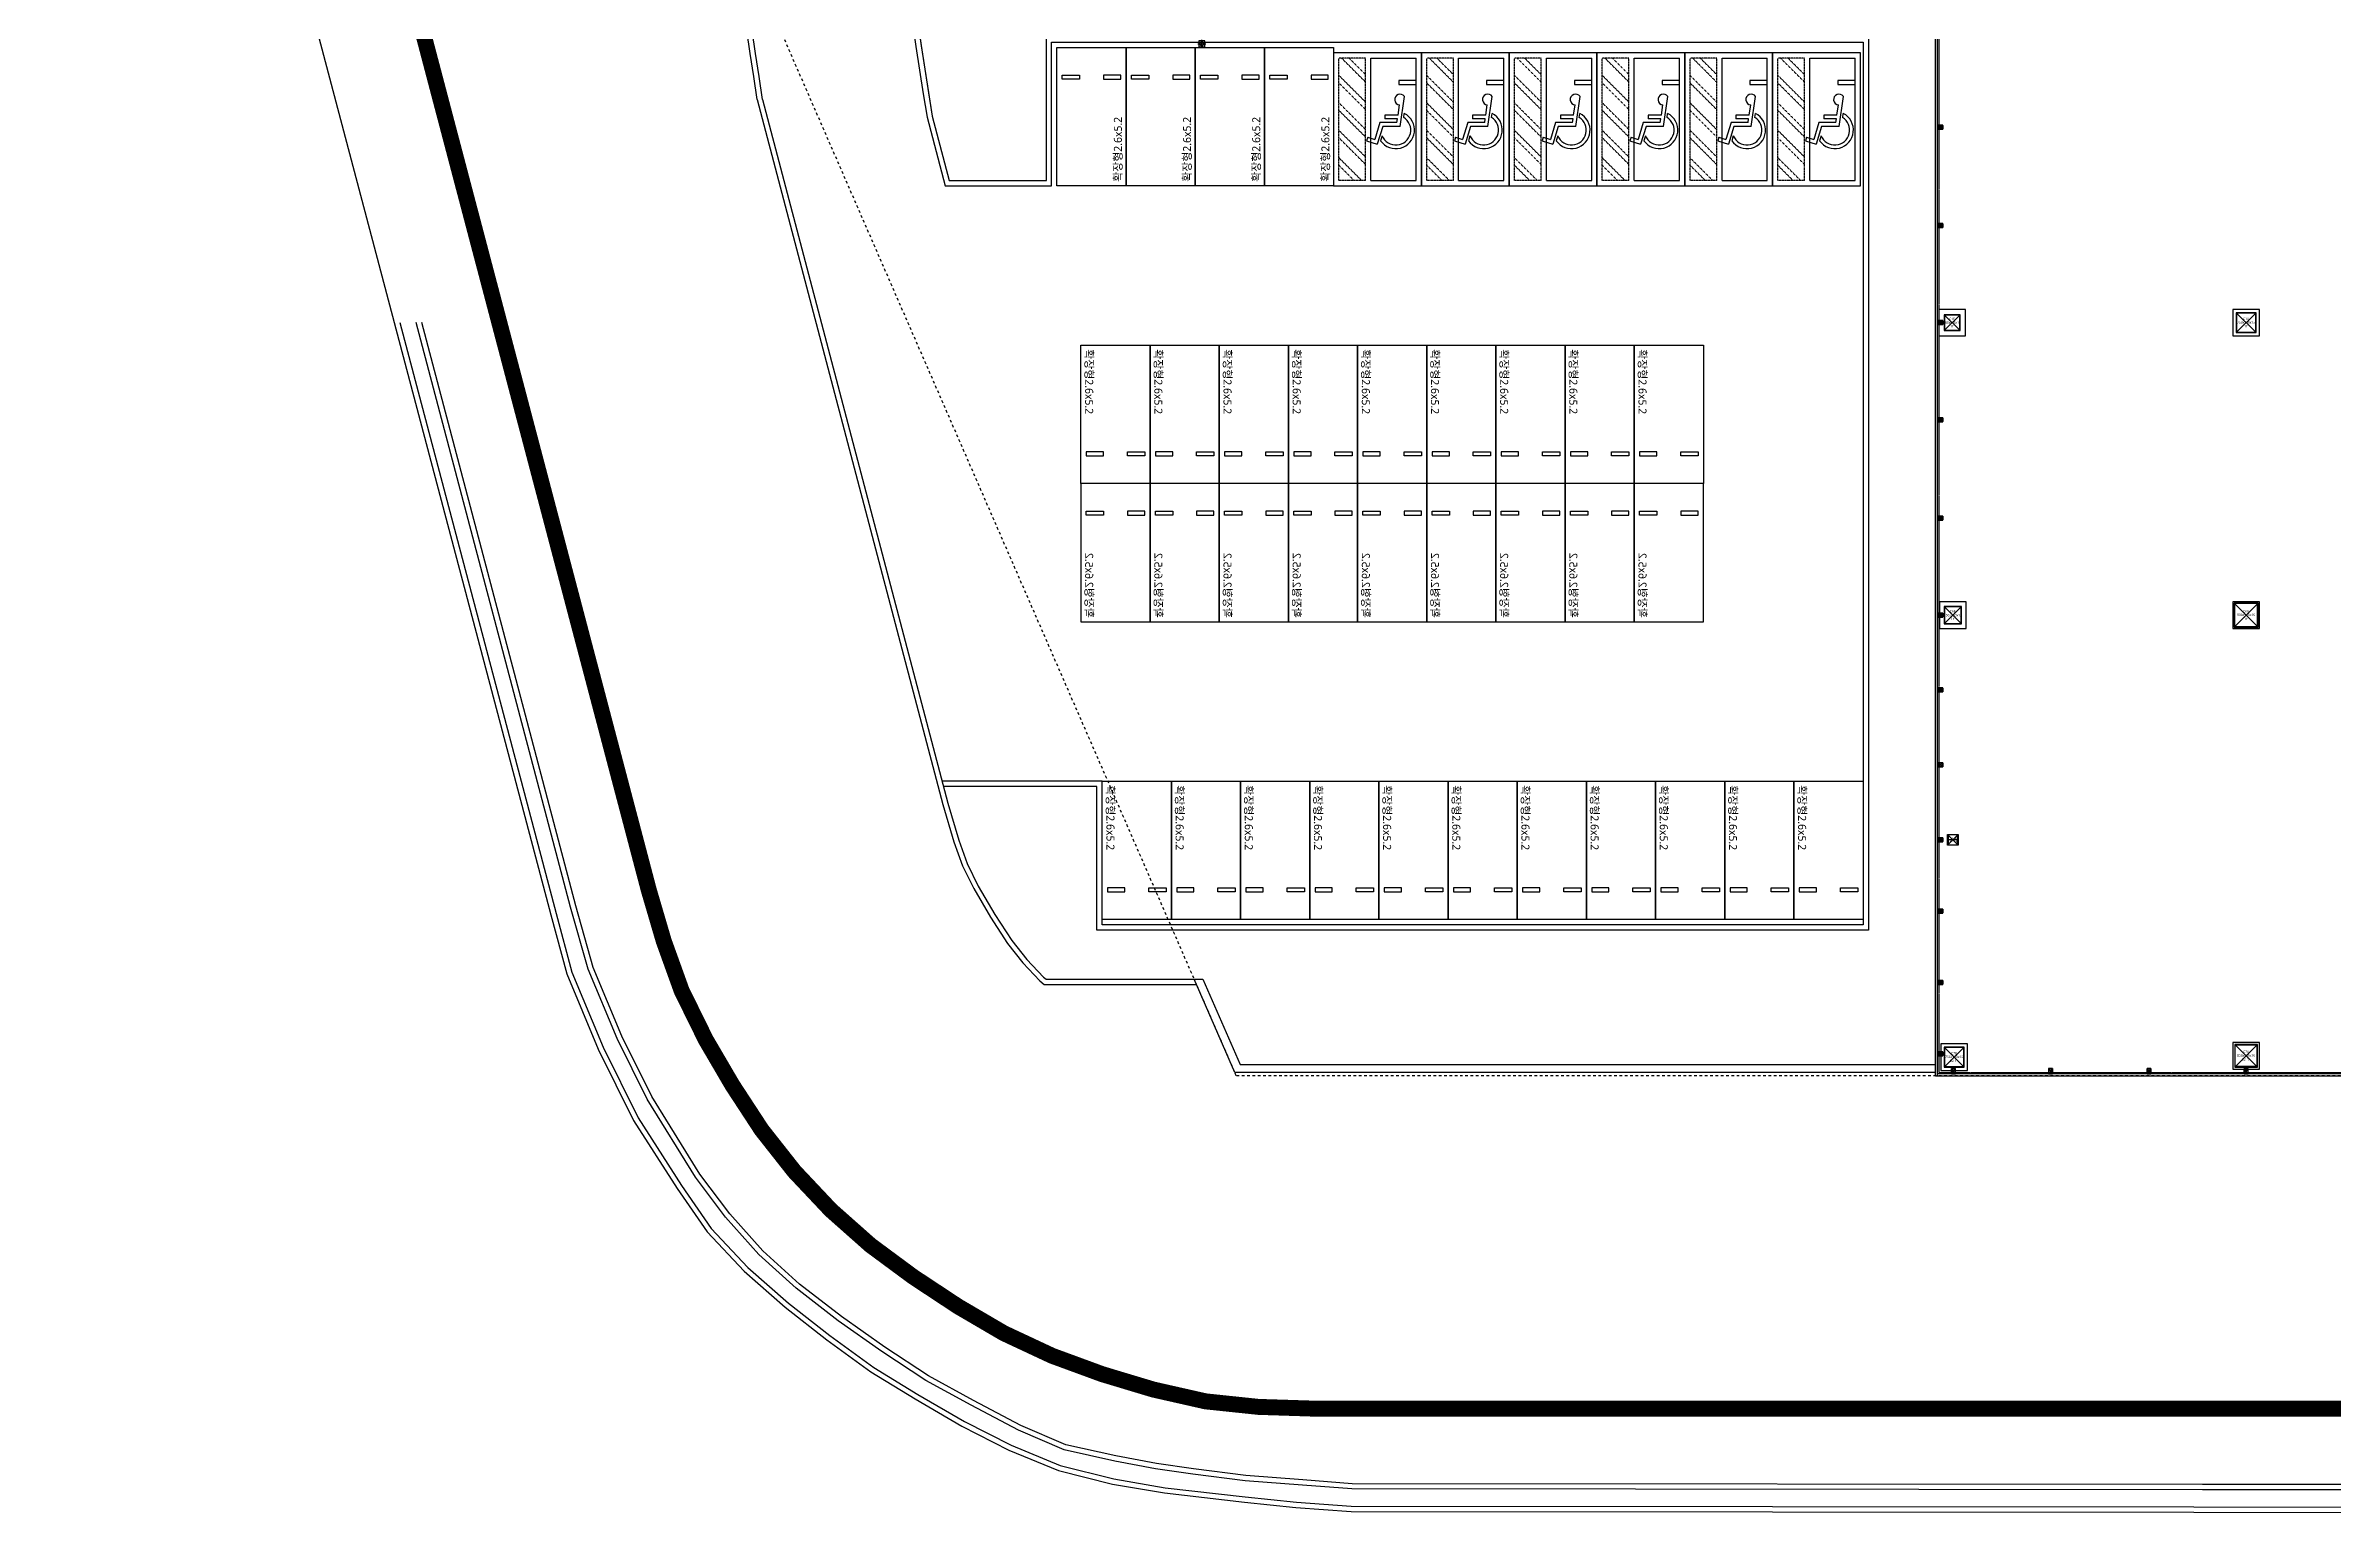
# Model space of a CAD drawing. Header units: millimetres. Extents: x 13515 to 183937, y -33900 to -660.
# Drawn here: x 118015 to 119361, y -21111 to -20247 of the extents above; entities that cross this region are included whole.
import ezdxf
from ezdxf.enums import TextEntityAlignment as Align

# ---------------------------------------------------------------- set-up
doc = ezdxf.new("R2010")
doc.units = ezdxf.units.MM
doc.header["$LTSCALE"] = 100
doc.header["$MEASUREMENT"] = 0
doc.header["$PDSIZE"] = -10
doc.linetypes.add('HIDDEN', pattern=[2, 1, -1])
doc.linetypes.add('HIDDEN2', pattern=[0.1875, 0.125, -0.0625])
doc.layers.get('0').update_dxf_attribs({"linetype": 'CONTINUOUS'})
doc.layers.get('Defpoints').update_dxf_attribs({"color": 171, "linetype": 'CONTINUOUS'})
doc.layers.add('#프레임 라인', color=189, linetype='CONTINUOUS', plot=False)
for name, color, linetype in [('ELE9', 9, 'CONTINUOUS'), ('h COLUMN', 252, 'CONTINUOUS'), ('WC', 2, 'CONTINUOUS'), ('주차-장애인', 252, 'CONTINUOUS'), ('주차-확장', 251, 'CONTINUOUS'), ('홈통', 6, 'CONTINUOUS')]:
    doc.layers.add(name, color=color, linetype=linetype)
doc.styles.add('TE', font='malgun_0.ttf')
doc.styles.add('나눔바른고딕', font='NanumBarunGothic.ttf')

# ---------------------------------------------------------------- blocks, each defined once
blk = doc.blocks.new('*U142')
at = {"color": 0, "linetype": 'ByBlock'}
for p, q in [((100, 75), (-100, 75)), ((-100, 75), (-100, -75)), ((-94, 69), (94, 69)), ((-94, -69), (-94, 69)), ((94, 69), (94, -69)), ((100, -75), (100, 75)), ((-100, -75), (100, -75)), ((94, -69), (-94, -69))]:
    blk.add_line(p, q, dxfattribs=at)
at = {"layer": 'Defpoints'}
blk.add_point((0, 0), dxfattribs=at)
blk = doc.blocks.new('WC2')
at = {"layer": 'h COLUMN', "ltscale": 0.1}
for p, q in [((69, -94), (-69, 94)), ((69, 94), (-69, -94))]:
    blk.add_line(p, q, dxfattribs=at)
at = {"layer": 'h COLUMN', "ltscale": 0.1, "rotation": 90}
blk.add_blockref('*U142', (0, 0), dxfattribs=at)
at = {"layer": 'Defpoints', "style": 'TE'}
for s, width, p in [('WC2', 0.8, (-34, 19)), ('ㅁ-200x150x6', 0.5, (-65, -24))]:
    blk.add_text(s, height=30, dxfattribs=dict(at, width=width)).set_placement(p, align=Align.MIDDLE_LEFT)
blk = doc.blocks.new('*U143')
at = {"color": 0, "linetype": 'ByBlock'}
for p, q in [((100, 75), (-100, 75)), ((-100, 75), (-100, -75)), ((-96, 70), (96, 70)), ((-96, -70), (-96, 70)), ((96, 70), (96, -70)), ((100, -75), (100, 75)), ((-100, -75), (100, -75)), ((96, -70), (-96, -70))]:
    blk.add_line(p, q, dxfattribs=at)
at = {"layer": 'Defpoints'}
blk.add_point((0, 0), dxfattribs=at)
blk = doc.blocks.new('WC1')
at = {"layer": 'h COLUMN', "ltscale": 0.1}
for p, q in [((70, -96), (-70, 96)), ((70, 96), (-70, -96))]:
    blk.add_line(p, q, dxfattribs=at)
at = {"layer": 'h COLUMN', "ltscale": 0.1, "rotation": 90}
blk.add_blockref('*U143', (0, 0), dxfattribs=at)
at = {"layer": 'Defpoints', "style": 'TE'}
for s, width, p in [('WC1', 0.8, (-34, 25)), ('ㅁ-200x150x4.5', 0.5, (-74, -35))]:
    blk.add_text(s, height=30, dxfattribs=dict(at, width=width)).set_placement(p, align=Align.MIDDLE_LEFT)
blk = doc.blocks.new('WC10')
at = {"color": 3}
blk.add_lwpolyline([(179, 200), (200, 200), (200, -200), (179, -200), (179, -6), (-179, -6), (-179, -200), (-200, -200), (-200, 200), (-179, 200), (-179, 6), (179, 6)], close=True, dxfattribs=at)
at = {"layer": 'Defpoints', "ltscale": 10000}
for p, q in [((200, -200), (-200, 200)), ((-200, -200), (200, 200))]:
    blk.add_line(p, q, dxfattribs=at)
blk.add_lwpolyline([(-200, 200), (200, 200), (200, -200), (-200, -200)], close=True, dxfattribs=at)
at = {"layer": 'Defpoints', "style": 'TE'}
for s, width, p in [('WC10', 0.8, (-87, 54)), ('H-400x400x13x21', 0.5, (-159, -59))]:
    blk.add_text(s, height=60, dxfattribs=dict(at, width=width)).set_placement(p, align=Align.MIDDLE_LEFT)
blk = doc.blocks.new('지상1층 WC 배치')
at = {"ltscale": 10000}
for p in [(49700, -105200), (53350, -105200), (57050, -105200), (60700, -105200)]:
    blk.add_blockref('WC2', p, dxfattribs=at)
at = {"layer": 'WC', "rotation": 270}
for p in [(49200, -69700), (49200, -73400), (49200, -77050), (49200, -80700), (49200, -84400), (49200, -88050), (49200, -90867), (49200, -93683), (49200, -96500), (49200, -99183), (49200, -101867), (49200, -104550)]:
    blk.add_blockref('WC1', p, dxfattribs=at)
at = {"layer": 'WC'}
blk.add_blockref('WC10', (49675, -96500), dxfattribs=at)
blk = doc.blocks.new('*U120')
at = {"color": 0, "linetype": 'ByBlock'}
for p, q in [((425, 425), (-425, 425)), ((-425, 425), (-425, -425)), ((-409, 409), (409, 409)), ((-409, -409), (-409, 409)), ((409, 409), (409, -409)), ((425, -425), (425, 425)), ((-425, -425), (425, -425)), ((409, -409), (-409, -409))]:
    blk.add_line(p, q, dxfattribs=at)
at = {"layer": 'Defpoints'}
blk.add_point((0, 0), dxfattribs=at)
blk = doc.blocks.new('C7A-B2-1F')
at = {"layer": '#프레임 라인', "ltscale": 0.1}
blk.add_lwpolyline([(-500, -500), (500, -500), (500, 500), (-500, 500)], close=True, dxfattribs=at)
at = {"layer": 'Defpoints', "ltscale": 10000}
for p, q in [((-425, -425), (425, 425)), ((425, -425), (-425, 425))]:
    blk.add_line(p, q, dxfattribs=at)
at = {"ltscale": 0.1}
blk.add_blockref('*U120', (0, 0), dxfattribs=at)
at = {"layer": 'Defpoints', "style": 'TE'}
for s, p in [('850x850x16', (0, -35)), ('C7A', (0, 102)), ('B2-1F', (-6, -182))]:
    blk.add_text(s, height=90, dxfattribs=at).set_placement(p, align=Align.CENTER)
blk = doc.blocks.new('C1A-1F')
at = {"layer": '#프레임 라인', "ltscale": 0.1}
blk.add_lwpolyline([(-500, -500), (500, -500), (500, 500), (-500, 500)], close=True, dxfattribs=at)
for points in [[(-375, -375), (375, -375), (375, 375), (-375, 375)], [(-360, -360), (360, -360), (360, 360), (-360, 360)]]:
    blk.add_lwpolyline(points, close=True)
at = {"layer": 'Defpoints', "ltscale": 10000}
for p, q in [((-375, -375), (375, 375)), ((375, -375), (-375, 375))]:
    blk.add_line(p, q, dxfattribs=at)
at = {"layer": 'Defpoints', "style": 'TE'}
for s, p in [('750x750x15', (0, -35)), ('C1A', (0, 102)), ('1F', (-6, -182))]:
    blk.add_text(s, height=90, dxfattribs=at).set_placement(p, align=Align.CENTER)
blk = doc.blocks.new('C1B-1F')
at = {"layer": '#프레임 라인', "ltscale": 0.1}
blk.add_lwpolyline([(-500, -500), (500, -500), (500, 500), (-500, 500)], close=True, dxfattribs=at)
for points in [[(-300, -300), (300, -300), (300, 300), (-300, 300)], [(-288, -288), (288, -288), (288, 288), (-288, 288)]]:
    blk.add_lwpolyline(points, close=True)
at = {"layer": 'Defpoints', "ltscale": 10000}
for p, q in [((-300, -300), (300, 300)), ((300, -300), (-300, 300))]:
    blk.add_line(p, q, dxfattribs=at)
at = {"layer": 'Defpoints', "style": 'TE', "width": 0.8}
blk.add_text('600x600x12', height=90, dxfattribs=at).set_placement((-3, -40), align=Align.CENTER)
at = {"layer": 'Defpoints', "style": 'TE'}
for s, p in [('C1B', (0, 96)), ('1F', (-6, -181))]:
    blk.add_text(s, height=90, dxfattribs=at).set_placement(p, align=Align.CENTER)
blk = doc.blocks.new('C6B-1F')
at = {"layer": '#프레임 라인', "ltscale": 0.1}
blk.add_lwpolyline([(-500, -500), (500, -500), (500, 500), (-500, 500)], close=True, dxfattribs=at)
for points in [[(-325, -325), (325, -325), (325, 325), (-325, 325)], [(-310, -310), (310, -310), (310, 310), (-310, 310)]]:
    blk.add_lwpolyline(points, close=True)
at = {"layer": 'Defpoints', "ltscale": 10000}
for p, q in [((-325, -325), (325, 325)), ((325, -325), (-325, 325))]:
    blk.add_line(p, q, dxfattribs=at)
at = {"layer": 'Defpoints', "style": 'TE'}
for s, p in [('650x650x15', (0, -47)), ('C6B', (0, 102)), ('1F', (-6, -182))]:
    blk.add_text(s, height=90, dxfattribs=at).set_placement(p, align=Align.CENTER)
blk = doc.blocks.new('C6A-1F')
at = {"layer": '#프레임 라인', "ltscale": 0.1}
blk.add_lwpolyline([(-500, -500), (500, -500), (500, 500), (-500, 500)], close=True, dxfattribs=at)
for points in [[(-450, -450), (450, -450), (450, 450), (-450, 450)], [(-434, -434), (434, -434), (434, 434), (-434, 434)]]:
    blk.add_lwpolyline(points, close=True)
at = {"layer": 'Defpoints', "ltscale": 10000}
for p, q in [((-450, -450), (450, 450)), ((450, -450), (-450, 450))]:
    blk.add_line(p, q, dxfattribs=at)
at = {"layer": 'Defpoints', "style": 'TE'}
for s, p in [('900x900x16', (0, -35)), ('C6A', (0, 102)), ('1F', (-6, -182))]:
    blk.add_text(s, height=90, dxfattribs=at).set_placement(p, align=Align.CENTER)
blk = doc.blocks.new('C7B-B2-1F')
at = {"layer": '#프레임 라인', "ltscale": 0.1}
blk.add_lwpolyline([(-500, -500), (500, -500), (500, 500), (-500, 500)], close=True, dxfattribs=at)
for points in [[(-375, -375), (375, -375), (375, 375), (-375, 375)], [(-360, -360), (360, -360), (360, 360), (-360, 360)]]:
    blk.add_lwpolyline(points, close=True)
at = {"layer": 'Defpoints', "ltscale": 10000}
for p, q in [((-375, -375), (375, 375)), ((375, -375), (-375, 375))]:
    blk.add_line(p, q, dxfattribs=at)
at = {"layer": 'Defpoints', "style": 'TE'}
for s, p in [('750x750x15', (0, -35)), ('C7B', (0, 102)), ('B2-1F', (-6, -182))]:
    blk.add_text(s, height=90, dxfattribs=at).set_placement(p, align=Align.CENTER)
blk = doc.blocks.new('A$C64A97E52')
at = {"layer": '홈통', "color": 1}
for p, q in [((450, 200), (-50, 200)), ((200, 450), (200, -50))]:
    blk.add_line(p, q, dxfattribs=at)
at = {"layer": '홈통', "ltscale": 0.1}
blk.add_circle((200, 200), 125, dxfattribs=at)
blk = doc.blocks.new('fghghhjjhk')
at = {"layer": '홈통'}
blk.add_lwpolyline([(36494545, -795979), (36494320, -795979), (36494320, -796204), (36494545, -796204)], close=True, dxfattribs=at)
at = {"xscale": -0.6, "yscale": 0.6, "zscale": 0.6}
blk.add_blockref('A$C64A97E52', (36494553, -796211), dxfattribs=at)
blk = doc.blocks.new('A$C6A0504F7')
at = {"layer": '주차-확장'}
blk.add_lwpolyline([(5200, 0), (0, 0), (0, 2600), (5200, 2600)], close=True, dxfattribs=at)
at = {"layer": '주차-확장', "ltscale": 10}
for points in [[(1196, 2400), (1046, 2400), (1046, 1750), (1196, 1750)], [(1196, 200), (1046, 200), (1046, 850), (1196, 850)]]:
    blk.add_lwpolyline(points, close=True, dxfattribs=at)
at = {"layer": '주차-확장', "style": '나눔바른고딕'}
blk.add_text('확장형2.6x5.2', height=300, rotation=180, dxfattribs=at).set_placement((5049, 2290), align=Align.MIDDLE_LEFT)
blk = doc.blocks.new('장애자주차')
at = {"layer": '주차-장애인'}
for p, q in [((0, 4024), (-5000, 4024)), ((-5000, 4024), (-5000, 724)), ((0, 724), (0, 4024)), ((-4800, 2624), (-4800, 924)), ((-3309, 2785), (-3431, 2383)), ((-3175, 2744), (-3309, 2785)), ((-3175, 2744), (-3257, 2476)), ((-200, 2624), (-200, 924)), ((-2766, 2180), (-3431, 2383)), ((-3123, 2201), (-3308, 2258)), ((-2626, 2283), (-3257, 2476)), ((-2766, 1523), (-2766, 2180)), ((-2626, 1644), (-2626, 2283)), ((-2486, 1624), (-2486, 2099)), ((-2346, 2099), (-2486, 2099)), ((-2346, 1603), (-2346, 2099)), ((-4800, 924), (-200, 924)), ((-2766, 1523), (-1642, 1360)), ((-2626, 1644), (-2486, 1624)), ((-2430, 1389), (-2282, 1368)), ((-2346, 1603), (-1959, 1547)), ((-5000, 724), (0, 724))]:
    blk.add_line(p, q, dxfattribs=at)
at = {"layer": '주차-장애인', "linetype": 'HIDDEN', "ltscale": 0.1}
for p, q in [((-4800, 2974), (-3950, 3824)), ((-4800, 3257), (-4233, 3824)), ((-4800, 3824), (-200, 3824)), ((-4800, 2824), (-4800, 3824)), ((-4200, 2824), (-3200, 3824)), ((-3918, 2824), (-2918, 3824)), ((-3168, 2824), (-2168, 3824)), ((-2885, 2824), (-1885, 3824)), ((-2135, 2824), (-1135, 3824)), ((-1852, 2824), (-852, 3824)), ((-1102, 2824), (-200, 3726)), ((-819, 2824), (-200, 3443)), ((-200, 2824), (-200, 3824)), ((-4800, 2824), (-200, 2824))]:
    blk.add_line(p, q, dxfattribs=at)
at = {"layer": '주차-장애인', "linetype": 'Continuous'}
blk.add_line((-4800, 2624), (-200, 2624), dxfattribs=at)
at = {"layer": '주차-장애인', "ltscale": 10}
blk.add_lwpolyline([(-1196, 924), (-1046, 924), (-1046, 1574), (-1196, 1574)], close=True, dxfattribs=at)
at = {"layer": '주차-장애인'}
for centre, radius, start, end in [((-2906, 1685), 700, 125.07821, 333.07104), ((-2906, 1685), 560, 112.79081, 328.15578), ((-1756, 1528), 203, 304.04616, 174.67936)]:
    blk.add_arc(centre, radius, start, end, dxfattribs=at)
blk = doc.blocks.new('FGHJ')
at = {"layer": 'ELE9', "ltscale": 10, "const_width": 600}
blk.add_lwpolyline([(36959832.4, 52595.8), (36981955.4, -31449.8), (36982516.8, -33361.9), (36983187.9, -35226.6), (36984097.3, -37074.8), (36985096.4, -38783.4), (36986196.7, -40466.5), (36987428.9, -42029.9), (36988799.4, -43484.6), (36990289.8, -44806.4), (36991892, -45992), (36993576.7, -47105.1), (36995300.8, -48114.4), (36997112.5, -48962.3), (36998995.1, -49654), (37000917.3, -50232.7), (37002882.6, -50677.6), (37004871.2, -50885.8), (37006864.8, -50949.1), (37215384.5, -50949.1)], dxfattribs=at)
at = {"layer": 'ELE9', "linetype": 'HIDDEN'}
blk.add_lwpolyline([(37004040.2, -38428.7), (36980599.1, 15369.2), (36980599.1, 54346.3), (37030249.1, 54346.3), (37030249.1, 67846.3), (37207749.1, 67846.3), (37207749.1, 62946.3), (37211349.1, 62946.3), (37211349.1, 47346.3), (37207749.1, 47346.3), (37207749.1, -20253.7), (37211349.1, -20253.7), (37211349.1, -33603.7), (37207749.1, -33603.7), (37207749.1, -38428.7)], close=True, dxfattribs=at)
at = {"layer": 'ELE9', "linetype": 'HIDDEN2'}
blk.add_lwpolyline([(37195449.1, 67346.3), (37195449.1, 40346.3), (37042549.1, 40346.3), (37042549.1, 51346.3), (37030449.1, 51346.3), (37030449.1, -38303.7), (37200899.1, -38303.7)], dxfattribs=at)
at = {"layer": 'ELE9', "ltscale": 0.1}
for points in [[(37030324.1, -38428.7), (37030324.1, 51471.3)], [(37030399.1, -38428.7), (37030399.1, 51396.3)], [(36959286.3, 39396.3), (36966489.5, 12208.7), (36972386.3, -10103.7)], [(36986031.6, -1714.8), (36993011.5, -28231.5), (36993424.1, -29636.6), (36993746, -30531.1), (36994168.4, -31389.6), (36994798.9, -32467.8), (36995444.7, -33455.7), (36996020.5, -34186.2), (36996658.9, -34863.9), (36996816.5, -35003.7), (37002542.3, -35003.7)], [(36986233.8, -1713.5), (36993200, -28177.9), (36993610, -29574.5), (36993926.1, -30452.9), (36994340.4, -31294.8), (36994964.8, -32362.5), (36995603, -33338.9), (36996167.8, -34055.5), (36996794.1, -34720.2), (36996888.2, -34803.7), (37002450.9, -34803.7)], [(36972386.3, -10103.7), (36978273.8, -32380.4), (36978871, -34597.9), (36980053.1, -37433.6), (36981385.4, -40117.3), (36983020.8, -42665.7), (36984149.1, -44296.1), (36985537.9, -45782.4), (36987076.8, -47137), (36988643.8, -48365.8), (36990300.4, -49570.5), (36991966.8, -50588.7), (36993722, -51611.4), (36995494.6, -52512.2), (36997355.1, -53277.7), (36999390.5, -53788.2), (37001334.6, -54122.8), (37004353.6, -54466.6), (37006283.1, -54673.5), (37008355.7, -54825.2), (37087566.5, -54884.5), (37154949.1, -54872.3)], [(36972593.2, -10103.7), (36978467, -32328.9), (36979060.6, -34533.1), (36980235.1, -37350.6), (36981559.6, -40018.5), (36983187.2, -42554.8), (36984305.2, -44170.3), (36985677.4, -45638.7), (36987204.7, -46983.1), (36988764.4, -48206.2), (36990411.5, -49404), (36992069.3, -50417), (36993817.7, -51435.7), (36995578.1, -52330.3), (36997417.8, -53087.2), (36999431.8, -53592.4), (37001362.9, -53924.7), (37004375.5, -54267.8), (37006301, -54474.3), (37008363.1, -54625.2), (37087566.6, -54684.5), (37154949.1, -54672.3)], [(37087333.1, -54000.7), (37040365.8, -54000.3), (37008384.4, -53974.3), (37006530.5, -53830.4), (37004373.2, -53669.9), (37002405.9, -53418), (37001005.6, -53215.1), (36999474.3, -52923.8), (36997564.2, -52504), (36995857.3, -51761.7), (36994069.2, -50824.5), (36992364.7, -49895.1), (36990718.3, -48803.3), (36989075.3, -47652.1), (36987496.1, -46417.8), (36986096.4, -45158.6), (36984840.9, -43754.2), (36983706.2, -42241.8), (36981900, -39310.6), (36980763.8, -37024.6), (36979674.4, -34418.9), (36979016.3, -32090.1), (36973216.2, -10103.7)], [(37087333.2, -53800.7), (37040365.8, -53800.3), (37008392.2, -53774.3), (37006545.7, -53631), (37004393.3, -53470.8), (37002432.9, -53219.8), (37001038.7, -53017.8), (36999514.5, -52727.8), (36997626.1, -52312.9), (36995943.7, -51581.2), (36994163.5, -50648.1), (36992468, -49723.7), (36990830.9, -48638.1), (36989194.3, -47491.3), (36987624.7, -46264.5), (36986238.2, -45017.2), (36984995.7, -43627.3), (36983871.6, -42129.1), (36982075.1, -39213.4), (36980945.8, -36941.4), (36979863.6, -34352.9), (36979209.3, -32037.4), (36973423, -10103.7)], [(37027599.1, -32753.7), (36998999.1, -32753.7), (36998999.1, -27353.7), (36992992.8, -27353.7)], [(37027799.1, -32953.7), (36998799.1, -32953.7), (36998799.1, -27553.7), (36993045.4, -27553.7)], [(37030324.1, -38303.7), (37003985.7, -38303.7), (37002460.7, -34803.7), (37002787.9, -34803.7), (37004182.3, -38003.7), (37030324.1, -38003.7)], [(37030324.1, -38428.7), (37200899.1, -38428.7)], [(37200899.1, -38353.7), (37030399.1, -38353.7)]]:
    blk.add_lwpolyline(points, dxfattribs=at)
at = {"layer": 'ELE9'}
blk.add_lwpolyline([(36990099.1, 26146.3, 0.0376445), (36992613.3, -2338.2), (36993249, -4753.7), (36996899.1, -4753.7), (36996899.1, 646.3)], format="xyb", dxfattribs=at)
at = {"layer": 'ELE9', "ltscale": 0.1}
for points in [[(36986031.6, -1714.8, -0.035604), (36983698.7, 26143.9)], [(36986233.8, -1713.5, -0.035642), (36983898.7, 26146.3)], [(36989898.3, 26220.5, 0.0377627), (36992417.5, -2380), (36993094.9, -4953.7), (36997099.1, -4953.7), (36997099.1, 446.3), (37027599.1, 446.3), (37027599.1, -32753.7)], [(36990098.2, 26223, 0.0377503), (36992613.3, -2338.2), (36993249, -4753.7), (36996899.1, -4753.7), (36996899.1, 646.3), (37027799.1, 646.3), (37027799.1, -32953.7)]]:
    blk.add_lwpolyline(points, format="xyb", dxfattribs=at)
at = {"layer": 'ELE9'}
blk.add_blockref('지상1층 WC 배치', (36981299.1, 66946.3), dxfattribs=at)
at = {"layer": 'ELE9', "ltscale": 0.1}
for p, rotation in [((36997299.1, 246.3), 270), ((36999899.1, 246.3), 270), ((37002499.1, 246.3), 270), ((37005099.1, 246.3), 270), ((37000799.1, -16153.7), 89.99999999999999), ((37003399.1, -16153.7), 89.99999999999999), ((37005999.1, -16153.7), 89.99999999999999), ((37008599.1, -16153.7), 89.99999999999999), ((37011199.1, -16153.7), 89.99999999999999), ((37013799.1, -16153.7), 89.99999999999999), ((37016399.1, -16153.7), 89.99999999999999), ((37018999.1, -16153.7), 89.99999999999999), ((37021599.1, -16153.7), 89.99999999999999), ((37001599.1, -32553.7), 89.99999999999999), ((37004199.1, -32553.7), 89.99999999999999), ((37006799.1, -32553.7), 89.99999999999999), ((37009399.1, -32553.7), 89.99999999999999), ((37011999.1, -32553.7), 89.99999999999999), ((37014599.1, -32553.7), 89.99999999999999), ((37017199.1, -32553.7), 89.99999999999999), ((37019799.1, -32553.7), 89.99999999999999), ((37022399.1, -32553.7), 89.99999999999999), ((37024999.1, -32553.7), 89.99999999999999), ((37027599.1, -32553.7), 89.99999999999999)]:
    blk.add_blockref('A$C6A0504F7', p, dxfattribs=dict(at, rotation=rotation))
at = {"layer": 'ELE9'}
for name, p, rotation in [('fghghhjjhk', (36206652.4, -36494048.8), 90.00000000000001), ('장애자주차', (37011722.7, 46.3), 90), ('장애자주차', (37015022.7, 46.3), 90), ('장애자주차', (37018322.7, 46.3), 90), ('장애자주차', (37021622.7, 46.3), 90), ('장애자주차', (37024922.7, 46.3), 90), ('장애자주차', (37028222.7, 46.3), 90)]:
    blk.add_blockref(name, p, dxfattribs=dict(at, rotation=rotation))
at = {"layer": 'ELE9', "ltscale": 0.1}
for name, p in [('C1B-1F', (37030949.1, -10103.7)), ('C1A-1F', (37041999.1, -10103.7)), ('C6B-1F', (37030974.1, -21103.7)), ('C6A-1F', (37041999.1, -21103.7)), ('C7B-B2-1F', (37031024.1, -37728.7)), ('C7A-B2-1F', (37041999.1, -37678.7))]:
    blk.add_blockref(name, p, dxfattribs=at)
at = {"layer": 'ELE9', "ltscale": 0.1, "xscale": -1, "rotation": 90.00000000000007}
for p in [(37000799.1, -16153.7), (37003399.1, -16153.7), (37005999.1, -16153.7), (37008599.1, -16153.7), (37011199.1, -16153.7), (37013799.1, -16153.7), (37016399.1, -16153.7), (37018999.1, -16153.7), (37021599.1, -16153.7)]:
    blk.add_blockref('A$C6A0504F7', p, dxfattribs=at)

msp = doc.modelspace()

# ---------------------------------------------------------------- block references
at = {"xscale": 0.01565102769230769, "yscale": 0.01565102769230769, "zscale": 0.01565102769230769}
msp.add_blockref('FGHJ', (-460436.2, -20252.2), dxfattribs=at)

doc.saveas('drawing.dxf')
